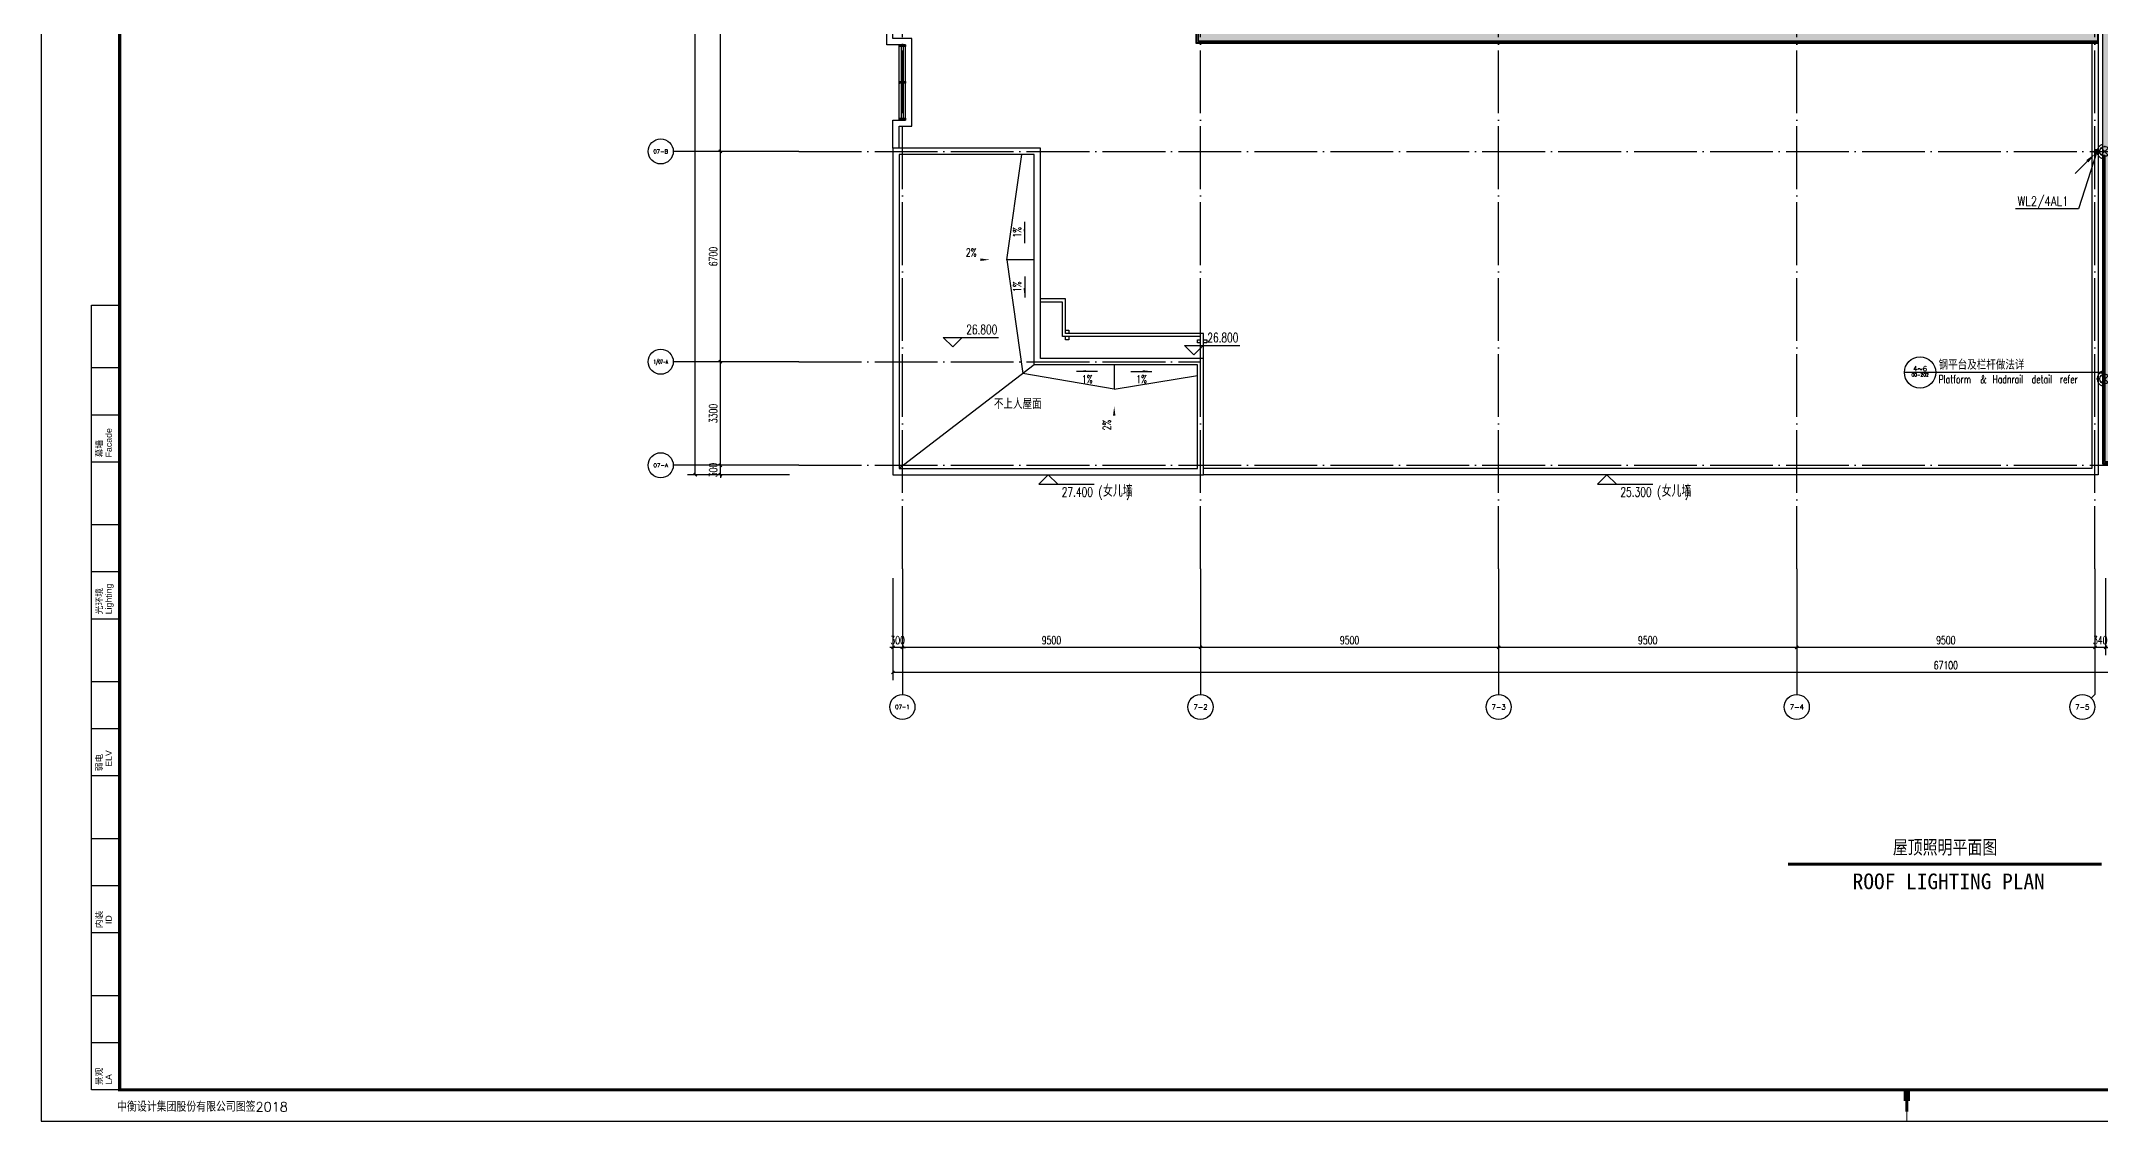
# Model space of a CAD drawing. Extents: x -621157 to 1764546, y -106808 to 741893.
# Drawn here: x 172558 to 238188, y 479838 to 514266 of the extents above; entities that cross this region are included whole.
import ezdxf
from ezdxf.enums import TextEntityAlignment as Align

# ---------------------------------------------------------------- set-up
doc = ezdxf.new("R2010")
doc.units = 0
doc.header["$LTSCALE"] = 1000
doc.header["$MEASUREMENT"] = 0
doc.linetypes.add('DASH', pattern=[0.35, 0.25, -0.1])
doc.linetypes.add('XREF-A-101-平面图_t3$0$DOTE', pattern=[2.42, 2, -0.2, 0.02, -0.2])
for name, color, linetype in [('0-底图', 7, 'Continuous'), ('A-DIVISION', 3, 'Continuous'), ('A0-Verital$0$TK-WHITE', 7, 'Continuous'), ('AXIS_TEXT', 7, 'Continuous'), ('EQUIP-照明', 3, 'Continuous'), ('SIG_TEXT', 2, 'Continuous'), ('TK-BLUE', 7, 'Continuous'), ('XREF-A-101-平面图_t3$0$A-ANNO-IDEN', 8, 'Continuous'), ('XREF-A-101-平面图_t3$0$A-CURTWALL', 8, 'Continuous'), ('XREF-A-101-平面图_t3$0$A-DIM_ELEV', 8, 'Continuous'), ('XREF-A-101-平面图_t3$0$A-DOTE', 8, 'Continuous'), ('XREF-A-101-平面图_t3$0$A-GROUND', 8, 'Continuous'), ('XREF-A-101-平面图_t3$0$A-HANDRAIL', 8, 'Continuous'), ('XREF-A-101-平面图_t3$0$A-LEAD-AROW', 8, 'Continuous'), ('XREF-A-101-平面图_t3$0$A-PUB_HATCH', 8, 'Continuous'), ('XREF-A-101-平面图_t3$0$A-ROOF', 8, 'Continuous'), ('XREF-A-101-平面图_t3$0$A-roof-water', 8, 'Continuous'), ('XREF-A-101-平面图_t3$0$A-STAIR', 8, 'Continuous'), ('XREF-A-101-平面图_t3$0$A-WINDOW', 8, 'Continuous'), ('XREF-A-101-平面图_t3$0$AXIS', 8, 'Continuous'), ('XREF-A-101-平面图_t3$0$底图 - 副本$0$PUB_TEXT', 8, 'Continuous')]:
    doc.layers.add(name, color=color, linetype=linetype)
doc.styles.add('A0-Verital$0$TK-HZ', font='romans.shx', dxfattribs={"bigfont": 'hztxt.shx'})
doc.styles.add('A0-Verital$0$TK_Arial', font='arial.ttf')
doc.styles.add('A0-Verital$0$TK_HZ', font='romans.shx', dxfattribs={"bigfont": 'hztxt.shx'})
doc.styles.add('A0-Verital$0$TK_宋体', font='STZHONGS.TTF')
doc.styles.add('COMPLEX', font='COMPLEX')
doc.styles.add('DIM_FONT', font='ROMANS', dxfattribs={"width": 0.8, "bigfont": 'HZDXC'})
doc.styles.add('HL-LD', font='simsun.ttc', dxfattribs={"height": 500})
doc.styles.add('ST64S', font='hl-ld.shx', dxfattribs={"bigfont": 'ST64S.shx'})
doc.styles.get("Standard").update_dxf_attribs({"font": 'romans.shx', "bigfont": 'HZDXC.SHX'})
doc.styles.add('XREF-A-101-平面图_t3$0$A-AXIS-LABEL', font='COMPLEX', dxfattribs={"bigfont": 'GBCBIG'})
doc.styles.add('XREF-A-101-平面图_t3$0$A-DIM_T3', font='SIMPLEX', dxfattribs={"width": 0.705882, "bigfont": 'GBCBIG'})
doc.styles.add('XREF-A-101-平面图_t3$0$A-STANDARD', font='SIMPLEX', dxfattribs={"bigfont": 'GBCBIG'})
doc.styles.add('XREF-A-101-平面图_t3$0$底图 - 副本$0$_TCH_DIM', font='SIMPLEX', dxfattribs={"bigfont": 'GBCBIG'})
doc.dimstyles.new('XREF-A-101-平面图_t3$0$A-DIM-100', dxfattribs={"dimscale": 100, "dimtxt": 2.55, "dimasz": 1, "dimexe": 2.5, "dimexo": 3, "dimgap": 1, "dimtad": 1, "dimdec": 0, "dimzin": 0, "dimdsep": 46, "dimtxsty": 'XREF-A-101-平面图_t3$0$A-DIM_T3', "dimblk": 'XREF-A-101-平面图_t3$0$_ArchTick', "dimcen": 0.09, "dimclrt": 7, "dimazin": 2, "dimtfac": 1, "dimtdec": 0, "dimtix": 1, "dimtmove": 2, "dimatfit": 3, "dimfxl": 0, "dimtolj": 1, "dimtzin": 0, "dimarcsym": 0})

# ---------------------------------------------------------------- blocks, each defined once
blk = doc.blocks.new('XREF-A-101-平面图_t3$0$G$C869EB286')
at = {"layer": 'XREF-A-101-平面图_t3$0$A-WINDOW'}
h = blk.add_hatch(dxfattribs=at)
h.set_pattern_fill('ANSI31', color=256, scale=25)
h.set_pattern_definition([(45, (-143.957, -89940), (-28.0633, 28.0633), [])])
h.paths.add_polyline_path([(0, 60), (200, 60), (200, 0), (0, 0)])
blk.add_lwpolyline([(0, 60), (200, 60), (200, 0), (0, 0)], close=True, dxfattribs=at)
blk = doc.blocks.new('XREF-A-101-平面图_t3$0$G$CEB38B5CA')
at = {"layer": 'XREF-A-101-平面图_t3$0$A-PUB_HATCH'}
h = blk.add_hatch(dxfattribs=at)
h.set_pattern_fill('ANGLE', color=256, scale=100)
h.set_pattern_definition([(0, (-747423.56, 77633.4), (0, 349.25), [254, -95.25]), (90, (-747423.56, 77633.4), (-349.25, 2e-14), [254, -95.25])])
h.paths.add_polyline_path([(25414, -49210), (29414, -49210), (29414, -47010), (31189, -47010), (31189, -39860), (12534, -39860), (12534, -76810), (25414, -76810)])
h.paths.add_polyline_path([(-16361, -63410), (12384, -63410), (12384, -39860), (-16111, -39860), (-16111, -56860), (-17811, -56860), (-17811, -58260), (-16411, -58260), (-16411, -58060), (-16361, -58060), (-16361, -63410)], is_closed=False)
h.paths.add_polyline_path([(30374, -42232, 1), (30604, -41788, 1)], flags=16)
h.paths.add_polyline_path([(30291, -44650, 1), (30687, -44269, 1)], flags=16)
h.paths.add_polyline_path([(30184, -43320, 1), (30793, -42801, 1)], flags=16)
h.paths.add_polyline_path([(-5511, -41960), (-5511, -46660), (-7311, -46660), (-7311, -41960), (-5511, -41960)], is_closed=False, flags=16)
h.paths.add_polyline_path([(-5511, -47060), (-5511, -49660), (-7311, -49660), (-7311, -47060)], flags=16)
h.paths.add_polyline_path([(-8811, -41960), (-8811, -49660), (-10611, -49660), (-10611, -41960)], flags=16)
h.paths.add_polyline_path([(-12111, -41060), (-12111, -49660), (-13911, -49660), (-13911, -41060)], flags=16)
h.paths.add_polyline_path([(9689, -53360), (9689, -55610), (689, -55610), (689, -53360)], flags=16)
h.paths.add_polyline_path([(9689, -58560), (9689, -60810), (689, -60810), (689, -58560)], flags=16)
h.paths.add_polyline_path([(-2311, -58560), (-2311, -60810), (-11311, -60810), (-11311, -58560)], flags=16)
h.paths.add_polyline_path([(-2311, -53360), (-2311, -55610), (-11311, -55610), (-11311, -53360)], flags=16)
h = blk.add_hatch(color=256, dxfattribs=at)
h.dxf.hatch_style = 1
h.paths.add_polyline_path([(30729, -44327, 1.138593), (30291, -44650, -0.641587)])
h.paths.add_polyline_path([(30769, -42774, 0.95568), (30184, -43320, -0.461676)])
h.paths.add_polyline_path([(30713, -41899, 1.379222), (30374, -42232, -0.725046)])
h = blk.add_hatch(color=256, dxfattribs=at)
h.dxf.hatch_style = 1
h.paths.add_polyline_path([(-10736, -54084), (-2311, -53360), (-11311, -53360), (-11311, -55610)])
h.paths.add_polyline_path([(1264, -54084), (9689, -53360), (689, -53360), (689, -55610)])
h.paths.add_polyline_path([(1264, -59284), (9689, -58560), (689, -58560), (689, -60810)])
h.paths.add_polyline_path([(-10736, -59284), (-2311, -58560), (-11311, -58560), (-11311, -60810)])
at = {"layer": 'XREF-A-101-平面图_t3$0$A-ANNO-IDEN'}
for p, q in [((-12827, -41346), (-11850, -41346)), ((-11850, -41346), (-9207, -41346)), ((-8207, -41346), (-9207, -41346)), ((-9527, -42725), (-8550, -42725)), ((-8550, -42725), (-5907, -42725)), ((-4907, -42725), (-5907, -42725)), ((-6227, -44225), (-5250, -44225)), ((-5250, -44225), (-2607, -44225)), ((-1607, -44225), (-2607, -44225)), ((7218, -73904), (6218, -73904)), ((10917, -73904), (7218, -73904)), ((12457, -73904), (10917, -73904))]:
    blk.add_line(p, q, dxfattribs=at)
for centre, radius in [((-12864, -41346), 36.7), ((-8707, -41346), 500), ((-5407, -42725), 500), ((-9564, -42725), 36.7), ((-2107, -44225), 500), ((-6264, -44225), 36.7), ((6718, -73904), 500), ((12494, -73904), 36.7)]:
    blk.add_circle(centre, radius, dxfattribs=at)
at = {"layer": 'XREF-A-101-平面图_t3$0$A-GROUND'}
for p, q in [((28534, -54560), (25414, -54560)), ((27754, -54560), (27754, -55760)), ((28014, -54560), (28014, -55760)), ((28274, -54560), (28274, -55760)), ((28534, -54560), (28534, -55760)), ((28534, -55760), (27266, -55760)), ((27494, -55234), (27494, -55760)), ((-17711, -61640), (-17711, -58260)), ((-16511, -61640), (-16511, -60372)), ((-17711, -60860), (-16511, -60860)), ((-17037, -60600), (-16511, -60600)), ((-17711, -61120), (-16511, -61120)), ((-17711, -61380), (-16511, -61380)), ((-17711, -61640), (-16511, -61640))]:
    blk.add_line(p, q, dxfattribs=at)
for points in [[(25414, -54460), (28534, -54460), (28534, -54560), (25414, -54560)], [(27233, -55860), (28534, -55860), (28534, -55760), (27266, -55760)], [(-17811, -58260), (-17811, -61640), (-17711, -61640), (-17711, -58260)], [(-16411, -60339), (-16411, -61640), (-16511, -61640), (-16511, -60372)]]:
    blk.add_lwpolyline(points, dxfattribs=at)
at = {"layer": 'XREF-A-101-平面图_t3$0$A-HANDRAIL'}
for p, q in [((25339, -54535), (28534, -54535)), ((25389, -54485), (28534, -54485)), ((25339, -55785), (28534, -55785)), ((25389, -55835), (28534, -55835)), ((-17786, -56885), (-17786, -61640)), ((-17736, -56935), (-17736, -61640)), ((-16486, -57985), (-16486, -61640)), ((-16436, -58035), (-16436, -61640)), ((12559, -66985), (12609, -66985))]:
    blk.add_line(p, q, dxfattribs=at)
for points in [[(12384, -39885), (-16086, -39885), (-16086, -56885)], [(12384, -39935), (-16036, -39935), (-16036, -56935)], [(31164, -46985), (31164, -39885), (12534, -39885)], [(31114, -46935), (31114, -39935), (12534, -39935)], [(25339, -57135), (25339, -49135), (29339, -49135), (29339, -46935), (31114, -46935)], [(25389, -57085), (25389, -49185), (29389, -49185), (29389, -46985), (31164, -46985)], [(-16086, -56885), (-17786, -56885)], [(-16036, -56935), (-17736, -56935)], [(-16486, -57985), (-16286, -57985)], [(-16436, -58035), (-16336, -58035)], [(-16336, -58035), (-16336, -63385), (12384, -63385)], [(-16286, -57985), (-16286, -63335), (12384, -63335)], [(25339, -76735), (25339, -58385)], [(25389, -76785), (25389, -58435)], [(12559, -66985), (12559, -76785), (25389, -76785)], [(12609, -66985), (12609, -76735), (25339, -76735)]]:
    blk.add_lwpolyline(points, dxfattribs=at)
at = {"layer": 'XREF-A-101-平面图_t3$0$A-LEAD-AROW'}
for points in [[(25414, -55160, 0, 0, 0), (28534, -55160, 0, 120, 0), (28084, -55160, 0, 0, 0)], [(-17111, -58260, 0, 0, 0), (-17111, -61640, 0, 120, 0), (-17111, -61190, 0, 0, 0)]]:
    blk.add_lwpolyline(points, format="xyseb", dxfattribs=at)
at = {"layer": 'XREF-A-101-平面图_t3$0$A-STAIR'}
for p, q in [((25414, -54460), (25414, -55860)), ((28534, -54560), (25414, -54560)), ((25414, -55760), (25414, -54560)), ((25674, -55760), (25674, -54560)), ((25934, -55760), (25934, -54560)), ((26194, -55760), (26194, -54560)), ((26454, -55760), (26454, -54560)), ((26714, -55760), (26714, -54560)), ((26974, -55760), (26974, -54560)), ((27234, -55760), (27234, -54560)), ((27494, -55760), (27494, -54560)), ((27754, -55760), (27754, -54560)), ((28014, -55760), (28014, -54560)), ((28274, -55760), (28274, -54560)), ((28534, -55760), (28534, -54560)), ((28534, -55760), (25414, -55760)), ((-17811, -56860), (-17811, -58260)), ((-16111, -56860), (-17811, -56860)), ((-17811, -58260), (-16411, -58260)), ((-17711, -61640), (-17711, -58260)), ((-17711, -58260), (-16511, -58260)), ((-16511, -61640), (-16511, -58260)), ((-16411, -58060), (-16361, -58060)), ((-16411, -58260), (-16411, -58060)), ((-17711, -58520), (-16511, -58520)), ((-17711, -58780), (-16511, -58780)), ((-17711, -59040), (-16511, -59040)), ((-17711, -59300), (-16511, -59300)), ((-17711, -59560), (-16511, -59560)), ((-17711, -59820), (-16511, -59820)), ((-17711, -60080), (-16511, -60080)), ((-17711, -60340), (-16511, -60340)), ((-17711, -60600), (-16511, -60600)), ((-17711, -60860), (-16511, -60860)), ((-17711, -61120), (-16511, -61120)), ((-17711, -61380), (-16511, -61380)), ((-17711, -61640), (-16511, -61640))]:
    blk.add_line(p, q, dxfattribs=at)
for points in [[(12384, -39860), (-16111, -39860), (-16111, -56860)], [(12384, -63410), (12384, -39860)], [(31189, -47010), (31189, -39860), (12534, -39860)], [(12534, -39860), (12534, -76810)], [(25414, -76810), (25414, -49210), (29414, -49210), (29414, -47010), (31189, -47010)], [(-2311, -53360), (-10736, -54084), (-11311, -55610)], [(9689, -53360), (1264, -54084), (689, -55610)], [(27695, -54460), (25414, -54460), (25414, -54560), (27662, -54560)], [(27266, -55760), (25414, -55760), (25414, -55860), (27233, -55860)], [(-17811, -60801), (-17811, -58260), (-17711, -58260), (-17711, -60768)], [(-16511, -60372), (-16511, -58260), (-16411, -58260), (-16411, -60339)], [(-16361, -58060), (-16361, -63410), (-16361, -63410), (12384, -63410)], [(-2311, -58560), (-10736, -59284), (-11311, -60810)], [(9689, -58560), (1264, -59284), (689, -60810)], [(12534, -76810), (25414, -76810)]]:
    blk.add_lwpolyline(points, dxfattribs=at)
for points in [[(-13911, -41060), (-12111, -41060), (-12111, -49660), (-13911, -49660)], [(-10611, -41960), (-8811, -41960), (-8811, -49660), (-10611, -49660)], [(-7311, -41960), (-5511, -41960), (-5511, -46660), (-7311, -46660)], [(-7311, -47060), (-5511, -47060), (-5511, -49660), (-7311, -49660)], [(-11311, -53360), (-2311, -53360), (-2311, -55610), (-11311, -55610)], [(689, -53360), (9689, -53360), (9689, -55610), (689, -55610)], [(-11311, -58560), (-2311, -58560), (-2311, -60810), (-11311, -60810)], [(689, -58560), (9689, -58560), (9689, -60810), (689, -60810)]]:
    blk.add_lwpolyline(points, close=True, dxfattribs=at)
for centre, radius in [((30489, -42010), 250), ((30489, -43060, -16300), 400), ((30489, -44460), 275)]:
    blk.add_circle(centre, radius, dxfattribs=at)
for centre, radius, start, end in [((30598, -42121), 250, 62.66081, 206.43623), ((30709, -43296, -16300), 525, 83.46181, 182.58833), ((30584, -44589), 300, 61.04895, 191.7838)]:
    blk.add_arc(centre, radius, start, end, dxfattribs=at)
at = {"layer": 'XREF-A-101-平面图_t3$0$A-ANNO-IDEN', "color": 7, "style": 'XREF-A-101-平面图_t3$0$A-STANDARD'}
for s, p in [('设备基础做法详', (-10790, -41256)), ('设备基础做法详', (-7490, -42635)), ('设备基础做法详', (-4190, -44135)), ('钢平台及栏杆做法详', (7308, -73814))]:
    blk.add_text(s, height=320, dxfattribs=at).set_placement(p)
for s, height, p, p2 in [('2', 232, (-8784, -41288), (-8630, -41288)), ('2', 232, (-5484, -42667), (-5330, -42667)), ('2', 232, (-2184, -44167), (-2030, -44167)), ('4~6', 159.5, (6494, -73864), (6942, -73864))]:
    blk.add_text(s, height=height, dxfattribs=at).set_placement(p, p2, align=Align.FIT)
at = {"layer": 'XREF-A-101-平面图_t3$0$A-ANNO-IDEN', "color": 7, "style": 'XREF-A-101-平面图_t3$0$A-STANDARD', "width": 0.705882}
for s, p in [('Equip', (-11603, -41691)), ('base', (-10720, -41691)), ('refer', (-9931, -41691)), ('Equip', (-8303, -43070)), ('base', (-7420, -43070)), ('refer', (-6631, -43070)), ('Equip', (-5003, -44570)), ('base', (-4120, -44570)), ('refer', (-3331, -44570)), ('Platform', (7308, -74249)), ('&', (8637, -74249)), ('Hadnrail', (9023, -74249)), ('detail', (10274, -74249)), ('refer', (11174, -74249))]:
    blk.add_text(s, height=255, dxfattribs=at).set_placement(p)
at = {"layer": 'XREF-A-101-平面图_t3$0$A-ANNO-IDEN', "color": 7, "style": 'XREF-A-101-平面图_t3$0$A-STANDARD', "width": 0.958333}
for s, p, p2 in [('00-203', (-8980, -41471), (-8434, -41471)), ('00-203', (-5680, -42850), (-5134, -42850)), ('00-203', (-2380, -44350), (-1834, -44350)), ('00-202', (6445, -74029), (6991, -74029))]:
    blk.add_text(s, height=99.7, dxfattribs=at).set_placement(p, p2, align=Align.FIT)
at = {"layer": 'XREF-A-101-平面图_t3$0$A-LEAD-AROW', "color": 7, "style": 'XREF-A-101-平面图_t3$0$A-STANDARD'}
for p in [(24959, -55385), (-17271, -58125)]:
    blk.add_text('下', height=480, dxfattribs=at).set_placement(p)
blk = doc.blocks.new('XREF-A-101-平面图_t3$0$G$CE2E50B00')
at = {"layer": 'XREF-A-101-平面图_t3$0$A-LEAD-AROW'}
for points in [[(4200, -2347), (4200, -2647), (4160, -2647)], [(4200, -4753), (4200, -4453), (4160, -4453)]]:
    blk.add_hatch(color=256, dxfattribs=at).paths.add_polyline_path(points, flags=17)
at = {"layer": 'XREF-A-101-平面图_t3$0$A-LEAD-AROW', "transparency": 33554559}
for points in [[(5847, -7109), (6147, -7109), (6147, -7069)], [(8253, -7109), (7953, -7109), (7953, -7069)]]:
    blk.add_hatch(color=256, dxfattribs=at).paths.add_polyline_path(points, flags=17)
at = {"layer": 'XREF-A-101-平面图_t3$0$A-DIM_ELEV'}
for p, q in [((1905, -6326), (1605, -6026)), ((1605, -6026), (3365, -6026)), ((1905, -6326), (2205, -6026)), ((9588, -6585), (9288, -6285)), ((9288, -6285), (11048, -6285)), ((9588, -6585), (9888, -6285)), ((4950, -10400), (4650, -10700)), ((4950, -10400), (5250, -10700)), ((4650, -10700), (6410, -10700))]:
    blk.add_line(p, q, dxfattribs=at)
at = {"layer": 'XREF-A-101-平面图_t3$0$A-LEAD-AROW'}
for points in [[(4200, -3018), (4200, -2347)], [(4200, -4082), (4200, -4753)], [(6518, -7109), (5847, -7109)], [(7582, -7109), (8253, -7109)]]:
    blk.add_lwpolyline(points, dxfattribs=at)
for points in [[(1920, -3550, 0, 0, 0), (3086, -3550, 0, 80, 0), (2786, -3550, 0, 0, 0)], [(7050, -9390, 0, 0, 0), (7050, -8224, 0, 80, 0), (7050, -8524, 0, 0, 0)]]:
    blk.add_lwpolyline(points, format="xyseb", dxfattribs=at)
at = {"layer": 'XREF-A-101-平面图_t3$0$A-ROOF'}
for points in [[(0, 0), (0, -10400), (9900, -10400), (9900, -6700), (4700, -6700), (4700, 0), (0, 0)], [(9900, -6700), (9900, -5900), (5500, -5900), (5500, -4800), (4700, -4800)], [(9800, -6700), (9800, -6000), (5400, -6000), (5400, -4900), (4700, -4900)], [(5500, -5900), (5500, -5800), (5600, -5800), (5600, -5900)], [(5600, -6000), (5600, -6100), (5500, -6100), (5500, -6000)], [(9800, -6200), (9700, -6200), (9700, -6100), (9800, -6100)], [(9900, -6100), (10000, -6100), (10000, -6200), (9900, -6200)]]:
    blk.add_lwpolyline(points, dxfattribs=at)
blk.add_lwpolyline([(200, -200), (200, -10200), (9700, -10200), (9700, -6900), (4500, -6900), (4500, -200)], close=True, dxfattribs=at)
at = {"layer": 'XREF-A-101-平面图_t3$0$A-roof-water'}
for points in [[(4400, -3550), (3633, -3550), (4104, -200)], [(4500, -3550), (3633, -3550), (4142, -7174)], [(4500, -6900), (200, -10200)], [(7050, -6900), (7050, -7676), (4142, -7174)], [(7050, -6900), (7050, -7676), (9700, -7234)]]:
    blk.add_lwpolyline(points, dxfattribs=at)
at = {"layer": 'XREF-A-101-平面图_t3$0$A-DIM_ELEV', "color": 7, "style": 'XREF-A-101-平面图_t3$0$A-STANDARD', "width": 0.705882}
for s, height, p in [('26.800', 297.5, (2335, -5921)), ('26.800', 297.5, (10018, -6180)), ('27.400', 297.5, (5380, -11102)), ('(', 298, (6550, -11102)), (')', 298, (7437, -11102))]:
    blk.add_text(s, height=height, dxfattribs=at).set_placement(p)
at = {"layer": 'XREF-A-101-平面图_t3$0$A-DIM_ELEV', "color": 7, "style": 'XREF-A-101-平面图_t3$0$A-STANDARD'}
blk.add_text('女儿墙', height=373.3, dxfattribs=at).set_placement((6690, -11102))
at = {"layer": 'XREF-A-101-平面图_t3$0$A-LEAD-AROW', "color": 7, "style": 'XREF-A-101-平面图_t3$0$A-STANDARD', "width": 0.705882}
for s, p in [('1%', (4080, -2846)), ('1%', (4080, -4580)), ('2%', (6945, -8987))]:
    blk.add_text(s, height=255, rotation=90, dxfattribs=at).set_placement(p)
for s, p in [('2%', (2323, -3445)), ('1%', (6020, -7485)), ('1%', (7754, -7485))]:
    blk.add_text(s, height=255, dxfattribs=at).set_placement(p)
at = {"layer": 'XREF-A-101-平面图_t3$0$底图 - 副本$0$PUB_TEXT', "style": 'XREF-A-101-平面图_t3$0$底图 - 副本$0$_TCH_DIM'}
blk.add_text('不上人屋面', height=337.6, dxfattribs=at).set_placement((3216, -8308))
blk = doc.blocks.new('XREF-A-101-平面图_t3$0$_ArchTick')
at = {"color": 0, "linetype": 'ByBlock', "const_width": 0.4}
blk.add_lwpolyline([(-0.5, -0.5), (0.5, 0.5)], dxfattribs=at)
blk = doc.blocks.new('*D25464')
at = {"layer": 'Defpoints', "color": 0}
for p in [(-5800, 0), (-3300, 0), (-3300, -300)]:
    blk.add_point(p, dxfattribs=at)
at = {"layer": 'XREF-A-101-平面图_t3$0$AXIS', "color": 0, "lineweight": -2}
for p, q in [((-3600, 0), (-6050, 0)), ((-5800, 0), (-5800, 100)), ((-5800, -300), (-5800, 0)), ((-3600, -300), (-6050, -300)), ((-5800, -300), (-5800, -400))]:
    blk.add_line(p, q, dxfattribs=at)
at = {"layer": 'XREF-A-101-平面图_t3$0$AXIS', "color": 0, "linetype": 'ByBlock', "lineweight": -2, "xscale": 100, "yscale": 100, "zscale": 100}
for p, rotation in [((-5800, 0), 270), ((-5800, -300), 90)]:
    blk.add_blockref('XREF-A-101-平面图_t3$0$_ArchTick', p, dxfattribs=dict(at, rotation=rotation))
at = {"layer": 'XREF-A-101-平面图_t3$0$AXIS', "color": 7, "insert": (-6028, -150), "char_height": 255, "attachment_point": 5, "rotation": 90, "style": 'XREF-A-101-平面图_t3$0$A-DIM_T3'}
blk.add_mtext('\\A1;300', dxfattribs=at)
blk = doc.blocks.new('*D25465')
at = {"layer": 'Defpoints', "color": 0}
for p in [(-5800, 3300), (-3300, 3300), (-3300, 0)]:
    blk.add_point(p, dxfattribs=at)
at = {"layer": 'XREF-A-101-平面图_t3$0$AXIS', "color": 0, "lineweight": -2}
for p, q in [((-3600, 3300), (-6050, 3300)), ((-5800, 0), (-5800, 3300)), ((-3600, 0), (-6050, 0))]:
    blk.add_line(p, q, dxfattribs=at)
at = {"layer": 'XREF-A-101-平面图_t3$0$AXIS', "color": 0, "linetype": 'ByBlock', "lineweight": -2, "xscale": 100, "yscale": 100, "zscale": 100}
for p, rotation in [((-5800, 3300), 90), ((-5800, 0), 270)]:
    blk.add_blockref('XREF-A-101-平面图_t3$0$_ArchTick', p, dxfattribs=dict(at, rotation=rotation))
at = {"layer": 'XREF-A-101-平面图_t3$0$AXIS', "color": 7, "insert": (-6028, 1650), "char_height": 255, "attachment_point": 5, "rotation": 90, "style": 'XREF-A-101-平面图_t3$0$A-DIM_T3'}
blk.add_mtext('\\A1;3300', dxfattribs=at)
blk = doc.blocks.new('*D25466')
at = {"layer": 'Defpoints', "color": 0}
for p in [(-5800, 10000), (-3300, 10000), (-3300, 3300)]:
    blk.add_point(p, dxfattribs=at)
at = {"layer": 'XREF-A-101-平面图_t3$0$AXIS', "color": 0, "lineweight": -2}
for p, q in [((-3600, 10000), (-6050, 10000)), ((-5800, 3300), (-5800, 10000)), ((-3600, 3300), (-6050, 3300))]:
    blk.add_line(p, q, dxfattribs=at)
at = {"layer": 'XREF-A-101-平面图_t3$0$AXIS', "color": 0, "linetype": 'ByBlock', "lineweight": -2, "xscale": 100, "yscale": 100, "zscale": 100}
for p, rotation in [((-5800, 10000), 90), ((-5800, 3300), 270)]:
    blk.add_blockref('XREF-A-101-平面图_t3$0$_ArchTick', p, dxfattribs=dict(at, rotation=rotation))
at = {"layer": 'XREF-A-101-平面图_t3$0$AXIS', "color": 7, "insert": (-6028, 6650), "char_height": 255, "attachment_point": 5, "rotation": 90, "style": 'XREF-A-101-平面图_t3$0$A-DIM_T3'}
blk.add_mtext('\\A1;6700', dxfattribs=at)
blk = doc.blocks.new('*D25467')
at = {"layer": 'Defpoints', "color": 0}
for p in [(-5800, 20000), (-3300, 20000), (-3300, 10000)]:
    blk.add_point(p, dxfattribs=at)
at = {"layer": 'XREF-A-101-平面图_t3$0$AXIS', "color": 0, "lineweight": -2}
for p, q in [((-3600, 20000), (-6050, 20000)), ((-5800, 10000), (-5800, 20000)), ((-3600, 10000), (-6050, 10000))]:
    blk.add_line(p, q, dxfattribs=at)
at = {"layer": 'XREF-A-101-平面图_t3$0$AXIS', "color": 0, "linetype": 'ByBlock', "lineweight": -2, "xscale": 100, "yscale": 100, "zscale": 100}
for p, rotation in [((-5800, 20000), 90), ((-5800, 10000), 270)]:
    blk.add_blockref('XREF-A-101-平面图_t3$0$_ArchTick', p, dxfattribs=dict(at, rotation=rotation))
at = {"layer": 'XREF-A-101-平面图_t3$0$AXIS', "color": 7, "insert": (-6028, 15000), "char_height": 255, "attachment_point": 5, "rotation": 90, "style": 'XREF-A-101-平面图_t3$0$A-DIM_T3'}
blk.add_mtext('\\A1;10000', dxfattribs=at)
blk = doc.blocks.new('_AXISO')
blk.add_circle((0, 0), 0.5)
at = {"layer": 'AXIS_TEXT', "style": 'COMPLEX'}
blk.add_attdef('A', text='', height=0.56, dxfattribs=at).set_placement((-0.25, -0.28), (0.25, -0.28), align=Align.FIT)
blk = doc.blocks.new('*D25474')
at = {"layer": 'Defpoints', "color": 0}
for p in [(-6600, 40500), (-3300, 40500), (-3300, -300)]:
    blk.add_point(p, dxfattribs=at)
at = {"layer": 'XREF-A-101-平面图_t3$0$AXIS', "color": 0, "lineweight": -2}
for p, q in [((-3600, 40500), (-6850, 40500)), ((-6600, -300), (-6600, 40500)), ((-3600, -300), (-6850, -300))]:
    blk.add_line(p, q, dxfattribs=at)
at = {"layer": 'XREF-A-101-平面图_t3$0$AXIS', "color": 0, "linetype": 'ByBlock', "lineweight": -2, "xscale": 100, "yscale": 100, "zscale": 100}
for p, rotation in [((-6600, 40500), 90), ((-6600, -300), 270)]:
    blk.add_blockref('XREF-A-101-平面图_t3$0$_ArchTick', p, dxfattribs=dict(at, rotation=rotation))
at = {"layer": 'XREF-A-101-平面图_t3$0$AXIS', "color": 7, "insert": (-6828, 20100), "char_height": 255, "attachment_point": 5, "rotation": 90, "style": 'XREF-A-101-平面图_t3$0$A-DIM_T3'}
blk.add_mtext('\\A1;40800', dxfattribs=at)
blk = doc.blocks.new('*D25488')
at = {"layer": 'Defpoints', "color": 0}
for p in [(38000, -3300), (38340, -3300), (38000, -5800)]:
    blk.add_point(p, dxfattribs=at)
at = {"layer": 'XREF-A-101-平面图_t3$0$AXIS', "color": 0, "lineweight": -2}
for p, q in [((38000, -3600), (38000, -6050)), ((38340, -3600), (38340, -6050)), ((38000, -5800), (37900, -5800)), ((38340, -5800), (38000, -5800)), ((38340, -5800), (38440, -5800))]:
    blk.add_line(p, q, dxfattribs=at)
at = {"layer": 'XREF-A-101-平面图_t3$0$AXIS', "color": 0, "linetype": 'ByBlock', "lineweight": -2, "xscale": 100, "yscale": 100, "zscale": 100}
blk.add_blockref('XREF-A-101-平面图_t3$0$_ArchTick', (38000, -5800), dxfattribs=at)
at = {"layer": 'XREF-A-101-平面图_t3$0$AXIS', "color": 0, "linetype": 'ByBlock', "lineweight": -2, "xscale": 100, "yscale": 100, "zscale": 100, "rotation": 180}
blk.add_blockref('XREF-A-101-平面图_t3$0$_ArchTick', (38340, -5800), dxfattribs=at)
at = {"layer": 'XREF-A-101-平面图_t3$0$AXIS', "color": 7, "insert": (38170, -5573), "char_height": 255, "attachment_point": 5, "style": 'XREF-A-101-平面图_t3$0$A-DIM_T3'}
blk.add_mtext('\\A1;340', dxfattribs=at)
blk = doc.blocks.new('*D25489')
at = {"layer": 'Defpoints', "color": 0}
for p in [(28500, -3300), (38000, -3300), (28500, -5800)]:
    blk.add_point(p, dxfattribs=at)
at = {"layer": 'XREF-A-101-平面图_t3$0$AXIS', "color": 0, "lineweight": -2}
for p, q in [((28500, -3600), (28500, -6050)), ((38000, -3600), (38000, -6050)), ((38000, -5800), (28500, -5800))]:
    blk.add_line(p, q, dxfattribs=at)
at = {"layer": 'XREF-A-101-平面图_t3$0$AXIS', "color": 0, "linetype": 'ByBlock', "lineweight": -2, "xscale": 100, "yscale": 100, "zscale": 100, "rotation": 180}
blk.add_blockref('XREF-A-101-平面图_t3$0$_ArchTick', (28500, -5800), dxfattribs=at)
at = {"layer": 'XREF-A-101-平面图_t3$0$AXIS', "color": 0, "linetype": 'ByBlock', "lineweight": -2, "xscale": 100, "yscale": 100, "zscale": 100}
blk.add_blockref('XREF-A-101-平面图_t3$0$_ArchTick', (38000, -5800), dxfattribs=at)
at = {"layer": 'XREF-A-101-平面图_t3$0$AXIS', "color": 7, "insert": (33250, -5573), "char_height": 255, "attachment_point": 5, "style": 'XREF-A-101-平面图_t3$0$A-DIM_T3'}
blk.add_mtext('\\A1;9500', dxfattribs=at)
blk = doc.blocks.new('*D25490')
at = {"layer": 'Defpoints', "color": 0}
for p in [(19000, -3300), (28500, -3300), (19000, -5800)]:
    blk.add_point(p, dxfattribs=at)
at = {"layer": 'XREF-A-101-平面图_t3$0$AXIS', "color": 0, "lineweight": -2}
for p, q in [((19000, -3600), (19000, -6050)), ((28500, -3600), (28500, -6050)), ((28500, -5800), (19000, -5800))]:
    blk.add_line(p, q, dxfattribs=at)
at = {"layer": 'XREF-A-101-平面图_t3$0$AXIS', "color": 0, "linetype": 'ByBlock', "lineweight": -2, "xscale": 100, "yscale": 100, "zscale": 100, "rotation": 180}
blk.add_blockref('XREF-A-101-平面图_t3$0$_ArchTick', (19000, -5800), dxfattribs=at)
at = {"layer": 'XREF-A-101-平面图_t3$0$AXIS', "color": 0, "linetype": 'ByBlock', "lineweight": -2, "xscale": 100, "yscale": 100, "zscale": 100}
blk.add_blockref('XREF-A-101-平面图_t3$0$_ArchTick', (28500, -5800), dxfattribs=at)
at = {"layer": 'XREF-A-101-平面图_t3$0$AXIS', "color": 7, "insert": (23750, -5573), "char_height": 255, "attachment_point": 5, "style": 'XREF-A-101-平面图_t3$0$A-DIM_T3'}
blk.add_mtext('\\A1;9500', dxfattribs=at)
blk = doc.blocks.new('*D25491')
at = {"layer": 'Defpoints', "color": 0}
for p in [(9500, -3300), (19000, -3300), (9500, -5800)]:
    blk.add_point(p, dxfattribs=at)
at = {"layer": 'XREF-A-101-平面图_t3$0$AXIS', "color": 0, "lineweight": -2}
for p, q in [((9500, -3600), (9500, -6050)), ((19000, -3600), (19000, -6050)), ((19000, -5800), (9500, -5800))]:
    blk.add_line(p, q, dxfattribs=at)
at = {"layer": 'XREF-A-101-平面图_t3$0$AXIS', "color": 0, "linetype": 'ByBlock', "lineweight": -2, "xscale": 100, "yscale": 100, "zscale": 100, "rotation": 180}
blk.add_blockref('XREF-A-101-平面图_t3$0$_ArchTick', (9500, -5800), dxfattribs=at)
at = {"layer": 'XREF-A-101-平面图_t3$0$AXIS', "color": 0, "linetype": 'ByBlock', "lineweight": -2, "xscale": 100, "yscale": 100, "zscale": 100}
blk.add_blockref('XREF-A-101-平面图_t3$0$_ArchTick', (19000, -5800), dxfattribs=at)
at = {"layer": 'XREF-A-101-平面图_t3$0$AXIS', "color": 7, "insert": (14250, -5573), "char_height": 255, "attachment_point": 5, "style": 'XREF-A-101-平面图_t3$0$A-DIM_T3'}
blk.add_mtext('\\A1;9500', dxfattribs=at)
blk = doc.blocks.new('*D25492')
at = {"layer": 'Defpoints', "color": 0}
for p in [(0, -3300), (9500, -3300), (0, -5800)]:
    blk.add_point(p, dxfattribs=at)
at = {"layer": 'XREF-A-101-平面图_t3$0$AXIS', "color": 0, "lineweight": -2}
for p, q in [((0, -3600), (0, -6050)), ((9500, -3600), (9500, -6050)), ((9500, -5800), (0, -5800))]:
    blk.add_line(p, q, dxfattribs=at)
at = {"layer": 'XREF-A-101-平面图_t3$0$AXIS', "color": 0, "linetype": 'ByBlock', "lineweight": -2, "xscale": 100, "yscale": 100, "zscale": 100, "rotation": 180}
blk.add_blockref('XREF-A-101-平面图_t3$0$_ArchTick', (0, -5800), dxfattribs=at)
at = {"layer": 'XREF-A-101-平面图_t3$0$AXIS', "color": 0, "linetype": 'ByBlock', "lineweight": -2, "xscale": 100, "yscale": 100, "zscale": 100}
blk.add_blockref('XREF-A-101-平面图_t3$0$_ArchTick', (9500, -5800), dxfattribs=at)
at = {"layer": 'XREF-A-101-平面图_t3$0$AXIS', "color": 7, "insert": (4750, -5573), "char_height": 255, "attachment_point": 5, "style": 'XREF-A-101-平面图_t3$0$A-DIM_T3'}
blk.add_mtext('\\A1;9500', dxfattribs=at)
blk = doc.blocks.new('*D25493')
at = {"layer": 'Defpoints', "color": 0}
for p in [(-300, -3300), (0, -3300), (-300, -5800)]:
    blk.add_point(p, dxfattribs=at)
at = {"layer": 'XREF-A-101-平面图_t3$0$AXIS', "color": 0, "lineweight": -2}
for p, q in [((-300, -3600), (-300, -6050)), ((0, -3600), (0, -6050)), ((-300, -5800), (-400, -5800)), ((0, -5800), (-300, -5800)), ((0, -5800), (100, -5800))]:
    blk.add_line(p, q, dxfattribs=at)
at = {"layer": 'XREF-A-101-平面图_t3$0$AXIS', "color": 0, "linetype": 'ByBlock', "lineweight": -2, "xscale": 100, "yscale": 100, "zscale": 100}
blk.add_blockref('XREF-A-101-平面图_t3$0$_ArchTick', (-300, -5800), dxfattribs=at)
at = {"layer": 'XREF-A-101-平面图_t3$0$AXIS', "color": 0, "linetype": 'ByBlock', "lineweight": -2, "xscale": 100, "yscale": 100, "zscale": 100, "rotation": 180}
blk.add_blockref('XREF-A-101-平面图_t3$0$_ArchTick', (0, -5800), dxfattribs=at)
at = {"layer": 'XREF-A-101-平面图_t3$0$AXIS', "color": 7, "insert": (-150, -5573), "char_height": 255, "attachment_point": 5, "style": 'XREF-A-101-平面图_t3$0$A-DIM_T3'}
blk.add_mtext('\\A1;300', dxfattribs=at)
blk = doc.blocks.new('*D25504')
at = {"layer": 'Defpoints', "color": 0}
for p in [(-300, -3300), (66800, -3300), (-300, -6600)]:
    blk.add_point(p, dxfattribs=at)
at = {"layer": 'XREF-A-101-平面图_t3$0$AXIS', "color": 0, "lineweight": -2}
for p, q in [((-300, -3600), (-300, -6850)), ((66800, -3600), (66800, -6850)), ((66800, -6600), (-300, -6600))]:
    blk.add_line(p, q, dxfattribs=at)
at = {"layer": 'XREF-A-101-平面图_t3$0$AXIS', "color": 0, "linetype": 'ByBlock', "lineweight": -2, "xscale": 100, "yscale": 100, "zscale": 100, "rotation": 180}
blk.add_blockref('XREF-A-101-平面图_t3$0$_ArchTick', (-300, -6600), dxfattribs=at)
at = {"layer": 'XREF-A-101-平面图_t3$0$AXIS', "color": 0, "linetype": 'ByBlock', "lineweight": -2, "xscale": 100, "yscale": 100, "zscale": 100}
blk.add_blockref('XREF-A-101-平面图_t3$0$_ArchTick', (66800, -6600), dxfattribs=at)
at = {"layer": 'XREF-A-101-平面图_t3$0$AXIS', "color": 7, "insert": (33250, -6373), "char_height": 255, "attachment_point": 5, "style": 'XREF-A-101-平面图_t3$0$A-DIM_T3'}
blk.add_mtext('\\A1;67100', dxfattribs=at)
blk = doc.blocks.new('A0-Verital$0$A$C53BD7355')
at = {"layer": 'A0-Verital$0$TK-WHITE'}
for points, const_width in [([(29650, 1000), (29650, 650)], 200), ([(29650, 1000), (29650, 300)], 100), ([(29650, 0), (29650, 1000)], 35)]:
    blk.add_lwpolyline(points, dxfattribs=dict(at, const_width=const_width))
blk = doc.blocks.new('A0-Verital$0$新增会签')
at = {"layer": 'A0-Verital$0$TK-WHITE'}
for p, q in [((-900, 0), (-900, 25000)), ((-900, 25000), (0, 25000)), ((0, 23000), (-900, 23000)), ((0, 21500), (-900, 21500)), ((0, 20000), (-900, 20000)), ((0, 18000), (-900, 18000)), ((0, 16500), (-900, 16500)), ((0, 15000), (-900, 15000)), ((0, 13000), (-900, 13000)), ((0, 11500), (-900, 11500)), ((0, 10000), (-900, 10000)), ((0, 8000), (-900, 8000)), ((0, 6500), (-900, 6500)), ((0, 5000), (-900, 5000)), ((0, 3000), (-900, 3000)), ((0, 1500), (-900, 1500)), ((0, 0), (-900, 0))]:
    blk.add_line(p, q, dxfattribs=at)
for s, style, p in [('Facade ', 'A0-Verital$0$TK_Arial', (-250, 20150)), ('幕墙', 'A0-Verital$0$TK_宋体', (-550, 20150)), ('光环境 ', 'A0-Verital$0$TK_宋体', (-550, 15150)), ('Lighting  ', 'A0-Verital$0$TK_Arial', (-250, 15150)), ('弱电 ', 'A0-Verital$0$TK_宋体', (-550, 10150)), ('ELV', 'A0-Verital$0$TK_Arial', (-250, 10293)), ('内装 ', 'A0-Verital$0$TK_宋体', (-550, 5150)), ('ID   ', 'A0-Verital$0$TK_Arial', (-250, 5283)), ('景观 ', 'A0-Verital$0$TK_宋体', (-550, 150)), ('LA ', 'A0-Verital$0$TK_Arial', (-250, 159))]:
    blk.add_text(s, height=200, rotation=90, dxfattribs=dict(at, style=style)).set_placement(p)
at = {"layer": 'A0-Verital$0$TK-WHITE', "style": 'A0-Verital$0$TK-HZ', "flags": 8}
blk.add_attdef('FACADE', (-271, 21710), '', height=350, rotation=90, dxfattribs=at)
at = {"layer": 'A0-Verital$0$TK-WHITE', "style": 'A0-Verital$0$TK-HZ'}
for tag, p in [('LIGHTING', (-271, 16710)), ('ELECTRICITYLOWVOLTAGE', (-271, 11710)), ('INTERIORDESIGN', (-271, 6710)), ('LANDSCAPEARCHITECTURE', (-271, 1710))]:
    blk.add_attdef(tag, p, '', height=350, rotation=90, dxfattribs=at)
blk = doc.blocks.new('A0-Verital')
blk.add_lwpolyline([(118900, 84100), (0, 84100), (0, 0), (118900, 0)], close=True)
at = {"const_width": 100}
blk.add_lwpolyline([(2500, 83100), (117900, 83100), (117900, 1000), (2500, 1000)], close=True, dxfattribs=at)
for name, p in [('A0-Verital$0$A$C53BD7355', (29800, 0)), ('A0-Verital$0$新增会签', (2500, 1000))]:
    blk.add_blockref(name, p)
at = {"style": 'A0-Verital$0$TK_HZ'}
blk.add_text('中衡设计集团股份有限公司图签2018', height=300, dxfattribs=at).set_placement((2420, 308))
blk = doc.blocks.new('$equip$00001201')
for p, q in [((-0.25, 0.25), (0.25, -0.25)), ((0.25, 0.25), (-0.25, -0.25)), ((0.44, 0.44), (0.3, 0.3)), ((0.44, -0.44), (0.3, -0.3))]:
    blk.add_line(p, q)
blk.add_circle((0, 0), 0.35)
blk.add_arc((0, 0), 0.532, 109.9831, 250.0169)
for p in [(-0.53, 0), (0, 0.35), (0.35, 0), (0, -0.35)]:
    blk.add_point(p)
for points in [[(0.42, 0.46), (0.46, 0.42), (0.58, 0.58)], [(0.42, -0.46), (0.46, -0.42), (0.58, -0.58)]]:
    blk.add_solid(points)
at = {"flags": 9}
blk.add_attdef('A', (0, 0), '', height=0.00002, dxfattribs=at)
blk = doc.blocks.new('TITLE')
at = {"layer": 'A-DIVISION', "const_width": 100}
blk.add_lwpolyline([(-5000, 0), (5000, 0)], dxfattribs=at)
at = {"layer": 'TK-BLUE'}
for tag, height, style, p in [('TITLE1', 700, 'ST64S', (117, 275)), ('TITLE2', 500, 'HL-LD', (80, -798))]:
    blk.add_attdef(tag, text='', height=height, dxfattribs=dict(at, style=style)).set_placement(p, align=Align.CENTER)
at = {"layer": 'TK-BLUE', "style": 'HL-LD'}
blk.add_attdef('SCALE', (5165, -185), '', height=500, dxfattribs=at)
blk = doc.blocks.new('*X14702')
at = {"color": 0, "linetype": 'Continuous'}
for p, q in [((192.6, 446.7), (193.9, 448.1)), ((192.7, 446.4), (194.3, 448)), ((192.7, 447.2), (193.4, 448)), ((192.8, 446.1), (194.6, 447.8)), ((193, 445.9), (194.8, 447.6)), ((193.3, 445.7), (194.9, 447.4)), ((193.6, 445.6), (195.1, 447.1)), ((194, 445.6), (195.1, 446.7))]:
    blk.add_line(p, q, dxfattribs=at)
blk = doc.blocks.new('XREF-A-101-平面图_t3$0$轴网(3)')
at = {"layer": 'XREF-A-101-平面图_t3$0$A-DOTE', "linetype": 'XREF-A-101-平面图_t3$0$DOTE'}
for p, q in [((0, -3300), (0, 43300)), ((9500, -3300), (9500, 43300)), ((19000, -3300), (19000, 43300)), ((28500, -3300), (28500, 43300)), ((38000, -3300), (38000, 43300)), ((-3300, 10000), (69800, 10000)), ((-3300, 3300), (9500, 3300)), ((-3300, 0), (69800, 0))]:
    blk.add_line(p, q, dxfattribs=at)
at = {"layer": 'XREF-A-101-平面图_t3$0$AXIS'}
for p, q in [((-3300, 10000), (-7300, 10000)), ((-3300, 3300), (-7300, 3300)), ((-3300, 0), (-7300, 0)), ((0, -3300), (0, -7300)), ((9500, -3300), (9500, -7300)), ((19000, -3300), (19000, -7300)), ((28500, -3300), (28500, -7300)), ((38000, -3300), (38000, -7300)), ((38000, -7300), (37882.8, -7417.2))]:
    blk.add_line(p, q, dxfattribs=at)
ref = blk.add_blockref('_AXISO', (-7700, 10000), dxfattribs=dict(at, xscale=800, yscale=800, zscale=800))
ref.add_attrib('A', '07-B', dxfattribs={"color": 7, "height": 123.31, "style": 'XREF-A-101-平面图_t3$0$A-AXIS-LABEL', "width": 0.951807}).set_placement((-7931.9, 9938.3), (-7468.1, 9938.3), align=Align.FIT)
ref = blk.add_blockref('_AXISO', (-7700, 3300), dxfattribs=dict(at, xscale=800, yscale=800, zscale=800))
ref.add_attrib('A', '1/07-A', dxfattribs={"color": 7, "height": 129.72, "style": 'XREF-A-101-平面图_t3$0$A-AXIS-LABEL', "width": 0.618285}).set_placement((-7931.1, 3235.1), (-7468.9, 3235.1), align=Align.FIT)
ref = blk.add_blockref('_AXISO', (-7700, 0), dxfattribs=dict(at, xscale=800, yscale=800, zscale=800))
ref.add_attrib('A', '07-A', dxfattribs={"color": 7, "height": 121.87, "style": 'XREF-A-101-平面图_t3$0$A-AXIS-LABEL', "width": 0.952381}).set_placement((-7932.1, -60.9), (-7467.9, -60.9), align=Align.FIT)
ref = blk.add_blockref('_AXISO', (0, -7700), dxfattribs=dict(at, xscale=800, yscale=800, zscale=800))
ref.add_attrib('A', '07-1', dxfattribs={"color": 7, "height": 136.14, "style": 'XREF-A-101-平面图_t3$0$A-AXIS-LABEL', "width": 0.946667}).set_placement((-230.1, -7768.1), (230.1, -7768.1), align=Align.FIT)
ref = blk.add_blockref('_AXISO', (9500, -7700), dxfattribs=dict(at, xscale=800, yscale=800, zscale=800))
ref.add_attrib('A', '7-2', dxfattribs={"color": 7, "height": 168.54, "style": 'XREF-A-101-平面图_t3$0$A-AXIS-LABEL', "width": 0.933333}).set_placement((9275.3, -7784.3), (9724.7, -7784.3), align=Align.FIT)
ref = blk.add_blockref('_AXISO', (19000, -7700), dxfattribs=dict(at, xscale=800, yscale=800, zscale=800))
ref.add_attrib('A', '7-3', dxfattribs={"color": 7, "height": 168.54, "style": 'XREF-A-101-平面图_t3$0$A-AXIS-LABEL', "width": 0.933333}).set_placement((18775.3, -7784.3), (19224.7, -7784.3), align=Align.FIT)
ref = blk.add_blockref('_AXISO', (28500, -7700), dxfattribs=dict(at, xscale=800, yscale=800, zscale=800))
ref.add_attrib('A', '7-4', dxfattribs={"color": 7, "height": 163.41, "style": 'XREF-A-101-平面图_t3$0$A-AXIS-LABEL', "width": 0.935484}).set_placement((28274.3, -7781.7), (28725.7, -7781.7), align=Align.FIT)
ref = blk.add_blockref('_AXISO', (37600, -7700), dxfattribs=dict(at, xscale=800, yscale=800, zscale=800))
ref.add_attrib('A', '7-5', dxfattribs={"color": 7, "height": 168.54, "style": 'XREF-A-101-平面图_t3$0$A-AXIS-LABEL', "width": 0.933333}).set_placement((37375.3, -7784.3), (37824.7, -7784.3), align=Align.FIT)
for p1, p2, distance, picture, middle in [((-3300, -300), (-3300, 40500), 3300, '*D25474', (-6827.5, 20100)), ((-3300, 10000), (-3300, 20000), 2500, '*D25467', (-6027.5, 15000)), ((-3300, 3300), (-3300, 10000), 2500, '*D25466', (-6027.5, 6650)), ((-3300, 0), (-3300, 3300), 2500, '*D25465', (-6027.5, 1650)), ((-3300, -300), (-3300, 0), 2500, '*D25464', (-6027.5, -150)), ((0, -3300), (-300, -3300), 2500, '*D25493', (-150, -5572.5)), ((66800, -3300), (-300, -3300), 3300, '*D25504', (33250, -6372.5)), ((9500, -3300), (0, -3300), 2500, '*D25492', (4750, -5572.5)), ((19000, -3300), (9500, -3300), 2500, '*D25491', (14250, -5572.5)), ((28500, -3300), (19000, -3300), 2500, '*D25490', (23750, -5572.5)), ((38000, -3300), (28500, -3300), 2500, '*D25489', (33250, -5572.5)), ((38340, -3300), (38000, -3300), 2500, '*D25488', (38170, -5572.5))]:
    dim = blk.add_aligned_dim(p1=p1, p2=p2, distance=distance, dimstyle='XREF-A-101-平面图_t3$0$A-DIM-100', dxfattribs=at)
    dim.commit()
    dim.dimension.update_dxf_attribs({"geometry": picture, "text_midpoint": middle})
blk = doc.blocks.new('XREF-A-101-平面图_t3')
at = {"layer": 'XREF-A-101-平面图_t3$0$A-CURTWALL'}
for p, q in [((199900, 511754), (199900, 514154)), ((199900, 514154), (200100, 514154)), ((199967, 511754), (199967, 514154)), ((200033, 511754), (200033, 514154)), ((200100, 511754), (200100, 514154)), ((199900, 511754), (200100, 511754))]:
    blk.add_line(p, q, dxfattribs=at)
at = {"layer": 'XREF-A-101-平面图_t3$0$A-DIM_ELEV'}
for p, q in [((222452, 500454), (222152, 500154)), ((222152, 500154), (223912, 500154)), ((222452, 500454), (222752, 500154))]:
    blk.add_line(p, q, dxfattribs=at)
at = {"layer": 'XREF-A-101-平面图_t3$0$A-ROOF'}
for points in [[(199500, 541254), (238100, 541254), (238100, 500754)], [(199700, 510854), (199700, 511754), (200100, 511754), (200100, 514154), (199500, 514154), (199500, 541254)], [(199900, 510854), (199900, 511554), (200300, 511554), (200300, 514354), (199700, 514354), (199700, 541054)], [(237900, 514204), (237900, 500654), (209600, 500654)], [(238100, 500754), (238100, 500454), (209600, 500454)]]:
    blk.add_lwpolyline(points, dxfattribs=at)
for name, p in [('XREF-A-101-平面图_t3$0$G$CEB38B5CA', (225711, 577615)), ('XREF-A-101-平面图_t3$0$G$CE2E50B00', (199700, 510854))]:
    blk.add_blockref(name, p)
at = {"layer": 'XREF-A-101-平面图_t3$0$A-DOTE'}
blk.add_blockref('XREF-A-101-平面图_t3$0$轴网(3)', (200000, 500754), dxfattribs=at)
at = {"layer": 'XREF-A-101-平面图_t3$0$A-WINDOW', "rotation": 180}
for p in [(200100, 514154), (200100, 512984), (200100, 511814)]:
    blk.add_blockref('XREF-A-101-平面图_t3$0$G$C869EB286', p, dxfattribs=at)
at = {"layer": 'XREF-A-101-平面图_t3$0$A-DIM_ELEV', "color": 7, "style": 'XREF-A-101-平面图_t3$0$A-STANDARD', "width": 0.705882}
for s, height, p in [('(', 298, (224052, 499752)), (')', 298, (224939, 499752)), ('25.300', 297.5, (222882, 499752))]:
    blk.add_text(s, height=height, dxfattribs=at).set_placement(p)
at = {"layer": 'XREF-A-101-平面图_t3$0$A-DIM_ELEV', "color": 7, "style": 'XREF-A-101-平面图_t3$0$A-STANDARD'}
blk.add_text('女儿墙', height=373.3, dxfattribs=at).set_placement((224192, 499752))

msp = doc.modelspace()

# ---------------------------------------------------------------- block references
at = {"layer": '0-底图'}
msp.add_blockref('XREF-A-101-平面图_t3', (0, 0), dxfattribs=at)

# ---------------------------------------------------------------- next in the draw order: linework, layer by layer
at = {"color": 4, "linetype": 'Continuous'}
msp.add_line((237374, 510048), (237762, 510444), dxfattribs=at)
msp.add_lwpolyline([(237762, 510444, 100, 0, 0), (238006, 510680, 0, 0, 0)], format="xyseb", dxfattribs=at)
msp.add_circle((238057, 510739), 78.1, dxfattribs=at)
at = {"layer": 'SIG_TEXT'}
msp.add_lwpolyline([(238064, 510737), (237472, 508925), (235467, 508925)], dxfattribs=at)

# ---------------------------------------------------------------- next in the draw order: block references
msp.add_blockref('A0-Verital', (172558, 479856))
at = {"color": 4, "linetype": 'Continuous', "xscale": 62.5, "yscale": 62.5, "zscale": 62.5}
msp.add_blockref('*X14702', (225943, 482813), dxfattribs=at)
at = {"layer": 'A-DIVISION'}
ref = msp.add_blockref('TITLE', (233217, 488046, 10000), dxfattribs=at)
ref.add_attrib('TITLE1', '屋顶照明平面图', dxfattribs={"layer": '0', "height": 500, "style": 'ST64S'}).set_placement((233224, 488320, 10000), align=Align.CENTER)
ref.add_attrib('TITLE2', 'ROOF LIGHTING PLAN', dxfattribs={"layer": '0', "height": 500, "style": 'HL-LD'}).set_placement((233342, 487248, 10000), align=Align.CENTER)
ref.add_attrib('SCALE', '1:100', (238382, 487861, 10000), dxfattribs={"layer": '0', "height": 500, "style": 'HL-LD'})
at = {"layer": 'EQUIP-照明', "linetype": 'DASH', "xscale": 449.9820002248389, "yscale": 449.9819997151644, "zscale": 449.982, "rotation": 359.3883558732963}
for p in [(238314, 510752), (238314, 503507)]:
    msp.add_blockref('$equip$00001201', p, dxfattribs=at)

# ---------------------------------------------------------------- next in the draw order: texts
at = {"layer": 'SIG_TEXT', "color": 2, "style": 'DIM_FONT', "width": 0.8}
msp.add_text('WL2/4AL1', height=300, dxfattribs=at).set_placement((235535, 509018))

doc.saveas('drawing.dxf')
